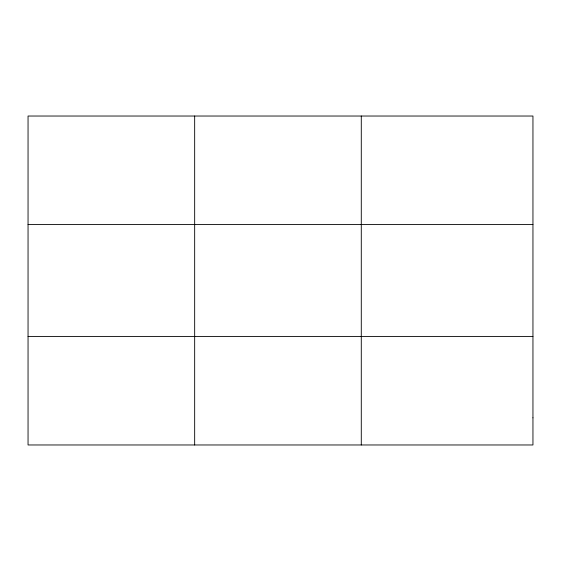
<?xml version="1.0" encoding="UTF-8"?>
<svg xmlns="http://www.w3.org/2000/svg" width="561" height="561" viewBox="0 0 561 561"><rect width="100%" height="100%" fill="white"/><g stroke="black" fill="none" stroke-linecap="round" stroke-linejoin="round"><path stroke-width="0.84" d="M194.667 444.971L194.667 116.029M361.284 444.971L361.284 116.029M28.05 224.582L532.95 224.582M28.05 336.418L532.95 336.418M532.95 417.833L532.95 444.971L28.05 444.971L28.05 116.029L532.95 116.029L532.95 417.833"/></g></svg>
